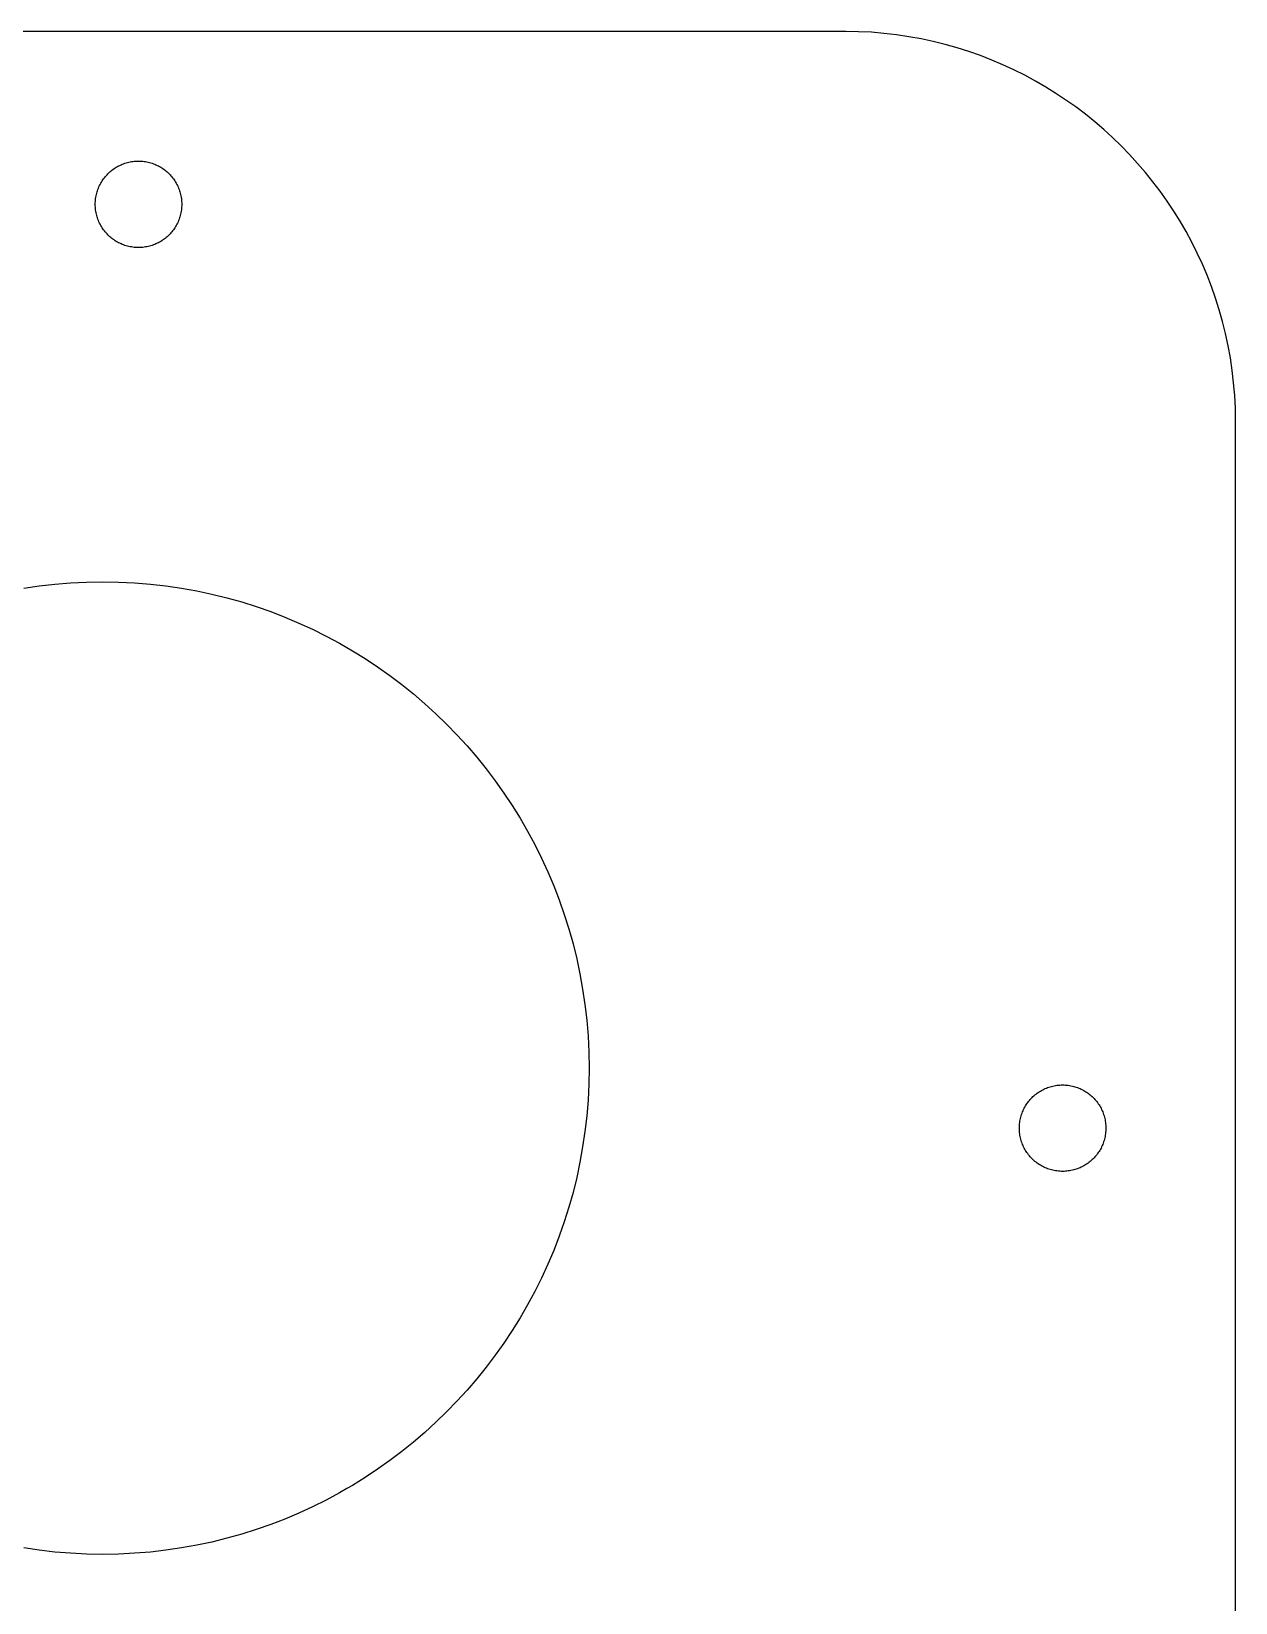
# Model space of a CAD drawing. Extents: x 0 to 212, y 0 to 125.
# Drawn here: x 184.15 to 212, y 88.65 to 125 of the extents above; entities that cross this region are included whole.
import ezdxf

# ---------------------------------------------------------------- set-up
doc = ezdxf.new("R2010")
doc.units = 0

msp = doc.modelspace()

# ---------------------------------------------------------------- linework, layer by layer
at = {"layer": 'Layer 1'}
for p, q in [((202.985, 125), (9.00951, 125)), ((203.282, 124.994), (202.985, 125)), ((202.985, 125), (202.985, 125)), ((203.577, 124.979), (203.282, 124.994)), ((203.282, 124.994), (203.282, 124.994)), ((203.869, 124.955), (203.577, 124.979)), ((203.577, 124.979), (203.577, 124.979)), ((204.159, 124.921), (203.869, 124.955)), ((203.869, 124.955), (203.869, 124.955)), ((204.445, 124.878), (204.159, 124.921)), ((204.159, 124.921), (204.159, 124.921)), ((204.729, 124.826), (204.445, 124.878)), ((204.445, 124.878), (204.445, 124.878)), ((205.01, 124.766), (204.729, 124.826)), ((204.729, 124.826), (204.729, 124.826)), ((205.287, 124.697), (205.01, 124.766)), ((205.01, 124.766), (205.01, 124.766)), ((205.561, 124.62), (205.287, 124.697)), ((205.287, 124.697), (205.287, 124.697)), ((205.831, 124.534), (205.561, 124.62)), ((205.561, 124.62), (205.561, 124.62)), ((206.098, 124.44), (205.831, 124.534)), ((205.831, 124.534), (205.831, 124.534)), ((206.361, 124.338), (206.098, 124.44)), ((206.098, 124.44), (206.098, 124.44)), ((206.619, 124.228), (206.361, 124.338)), ((206.361, 124.338), (206.361, 124.338)), ((206.874, 124.111), (206.619, 124.228)), ((206.619, 124.228), (206.619, 124.228)), ((207.124, 123.986), (206.874, 124.111)), ((206.874, 124.111), (206.874, 124.111)), ((207.37, 123.853), (207.124, 123.986)), ((207.124, 123.986), (207.124, 123.986)), ((207.611, 123.714), (207.37, 123.853)), ((207.37, 123.853), (207.37, 123.853)), ((207.847, 123.567), (207.611, 123.714)), ((207.611, 123.714), (207.611, 123.714)), ((208.078, 123.413), (207.847, 123.567)), ((207.847, 123.567), (207.847, 123.567)), ((208.305, 123.252), (208.078, 123.413)), ((208.078, 123.413), (208.078, 123.413)), ((208.526, 123.085), (208.305, 123.252)), ((208.305, 123.252), (208.305, 123.252)), ((208.742, 122.911), (208.526, 123.085)), ((208.526, 123.085), (208.526, 123.085)), ((208.952, 122.731), (208.742, 122.911)), ((208.742, 122.911), (208.742, 122.911)), ((209.156, 122.544), (208.952, 122.731)), ((208.952, 122.731), (208.952, 122.731)), ((209.355, 122.351), (209.156, 122.544)), ((209.156, 122.544), (209.156, 122.544)), ((209.548, 122.153), (209.355, 122.351)), ((209.355, 122.351), (209.355, 122.351)), ((209.734, 121.948), (209.548, 122.153)), ((209.548, 122.153), (209.548, 122.153)), ((185.966, 121.749), (185.989, 121.769)), ((185.989, 121.769), (186.013, 121.788)), ((185.989, 121.769), (185.989, 121.769)), ((186.013, 121.788), (186.038, 121.807)), ((186.013, 121.788), (186.013, 121.788)), ((186.038, 121.807), (186.063, 121.825)), ((186.038, 121.807), (186.038, 121.807)), ((186.063, 121.825), (186.089, 121.842)), ((186.063, 121.825), (186.063, 121.825)), ((186.089, 121.842), (186.115, 121.858)), ((186.089, 121.842), (186.089, 121.842)), ((186.115, 121.858), (186.142, 121.874)), ((186.115, 121.858), (186.115, 121.858)), ((186.142, 121.874), (186.169, 121.888)), ((186.142, 121.874), (186.142, 121.874)), ((186.169, 121.888), (186.197, 121.902)), ((186.169, 121.888), (186.169, 121.888)), ((186.197, 121.902), (186.225, 121.915)), ((186.197, 121.902), (186.197, 121.902)), ((186.225, 121.915), (186.254, 121.927)), ((186.225, 121.915), (186.225, 121.915)), ((186.254, 121.927), (186.283, 121.939)), ((186.254, 121.927), (186.254, 121.927)), ((186.283, 121.939), (186.312, 121.949)), ((186.283, 121.939), (186.283, 121.939)), ((186.312, 121.949), (186.342, 121.958)), ((186.312, 121.949), (186.312, 121.949)), ((186.342, 121.958), (186.373, 121.967)), ((186.342, 121.958), (186.342, 121.958)), ((186.373, 121.967), (186.403, 121.975)), ((186.373, 121.967), (186.373, 121.967)), ((186.403, 121.975), (186.435, 121.981)), ((186.403, 121.975), (186.403, 121.975)), ((186.435, 121.981), (186.466, 121.987)), ((186.435, 121.981), (186.435, 121.981)), ((186.466, 121.987), (186.498, 121.992)), ((186.466, 121.987), (186.466, 121.987)), ((186.498, 121.992), (186.53, 121.995)), ((186.498, 121.992), (186.498, 121.992)), ((186.53, 121.995), (186.563, 121.998)), ((186.53, 121.995), (186.53, 121.995)), ((186.563, 121.998), (186.595, 121.999)), ((186.563, 121.998), (186.563, 121.998)), ((186.595, 121.999), (186.595, 121.999)), ((186.595, 121.999), (186.661, 121.999)), ((186.661, 121.999), (186.661, 121.999)), ((186.661, 121.999), (186.694, 121.998)), ((186.694, 121.998), (186.694, 121.998)), ((186.694, 121.998), (186.727, 121.995)), ((186.727, 121.995), (186.727, 121.995)), ((186.727, 121.995), (186.759, 121.992)), ((186.759, 121.992), (186.759, 121.992)), ((186.759, 121.992), (186.79, 121.987)), ((186.79, 121.987), (186.79, 121.987)), ((186.79, 121.987), (186.822, 121.981)), ((186.822, 121.981), (186.822, 121.981)), ((186.822, 121.981), (186.853, 121.975)), ((186.853, 121.975), (186.853, 121.975)), ((186.853, 121.975), (186.884, 121.967)), ((186.884, 121.967), (186.884, 121.967)), ((186.884, 121.967), (186.914, 121.958)), ((186.914, 121.958), (186.914, 121.958)), ((186.914, 121.958), (186.944, 121.949)), ((186.944, 121.949), (186.944, 121.949)), ((186.944, 121.949), (186.974, 121.939)), ((186.974, 121.939), (186.974, 121.939)), ((186.974, 121.939), (187.003, 121.927)), ((187.003, 121.927), (187.003, 121.927)), ((187.003, 121.927), (187.032, 121.915)), ((187.032, 121.915), (187.032, 121.915)), ((187.032, 121.915), (187.06, 121.902)), ((187.06, 121.902), (187.06, 121.902)), ((187.06, 121.902), (187.088, 121.888)), ((187.088, 121.888), (187.088, 121.888)), ((187.088, 121.888), (187.115, 121.874)), ((187.115, 121.874), (187.115, 121.874)), ((187.115, 121.874), (187.142, 121.858)), ((187.142, 121.858), (187.142, 121.858)), ((187.142, 121.858), (187.168, 121.842)), ((187.168, 121.842), (187.168, 121.842)), ((187.168, 121.842), (187.194, 121.825)), ((187.194, 121.825), (187.194, 121.825)), ((187.194, 121.825), (187.219, 121.807)), ((187.219, 121.807), (187.219, 121.807)), ((187.219, 121.807), (187.243, 121.788)), ((187.243, 121.788), (187.243, 121.788)), ((187.243, 121.788), (187.267, 121.769)), ((187.267, 121.769), (187.267, 121.769)), ((187.267, 121.769), (187.291, 121.749)), ((209.915, 121.738), (209.734, 121.948)), ((209.734, 121.948), (209.734, 121.948)), ((185.701, 121.375), (185.713, 121.404)), ((185.713, 121.404), (185.726, 121.432)), ((185.713, 121.404), (185.713, 121.404)), ((185.726, 121.432), (185.74, 121.46)), ((185.726, 121.432), (185.726, 121.432)), ((185.74, 121.46), (185.755, 121.487)), ((185.74, 121.46), (185.74, 121.46)), ((185.755, 121.487), (185.77, 121.514)), ((185.755, 121.487), (185.755, 121.487)), ((185.77, 121.514), (185.786, 121.54)), ((185.77, 121.514), (185.77, 121.514)), ((185.786, 121.54), (185.803, 121.565)), ((185.786, 121.54), (185.786, 121.54)), ((185.803, 121.565), (185.821, 121.591)), ((185.803, 121.565), (185.803, 121.565)), ((185.821, 121.591), (185.84, 121.615)), ((185.821, 121.591), (185.821, 121.591)), ((185.84, 121.615), (185.859, 121.639)), ((185.84, 121.615), (185.84, 121.615)), ((185.859, 121.639), (185.879, 121.662)), ((185.859, 121.639), (185.859, 121.639)), ((185.879, 121.662), (185.9, 121.685)), ((185.879, 121.662), (185.879, 121.662)), ((185.9, 121.685), (185.921, 121.707)), ((185.9, 121.685), (185.9, 121.685)), ((185.921, 121.707), (185.943, 121.728)), ((185.921, 121.707), (185.921, 121.707)), ((185.943, 121.728), (185.966, 121.749)), ((185.943, 121.728), (185.943, 121.728)), ((185.966, 121.749), (185.966, 121.749)), ((187.291, 121.749), (187.291, 121.749)), ((187.291, 121.749), (187.313, 121.728)), ((187.313, 121.728), (187.313, 121.728)), ((187.313, 121.728), (187.335, 121.707)), ((187.335, 121.707), (187.335, 121.707)), ((187.335, 121.707), (187.357, 121.685)), ((187.357, 121.685), (187.357, 121.685)), ((187.357, 121.685), (187.378, 121.662)), ((187.378, 121.662), (187.378, 121.662)), ((187.378, 121.662), (187.398, 121.639)), ((187.398, 121.639), (187.398, 121.639)), ((187.398, 121.639), (187.417, 121.615)), ((187.417, 121.615), (187.417, 121.615)), ((187.417, 121.615), (187.435, 121.591)), ((187.435, 121.591), (187.435, 121.591)), ((187.435, 121.591), (187.453, 121.565)), ((187.453, 121.565), (187.453, 121.565)), ((187.453, 121.565), (187.47, 121.54)), ((187.47, 121.54), (187.47, 121.54)), ((187.47, 121.54), (187.487, 121.514)), ((187.487, 121.514), (187.487, 121.514)), ((187.487, 121.514), (187.502, 121.487)), ((187.502, 121.487), (187.502, 121.487)), ((187.502, 121.487), (187.517, 121.46)), ((187.517, 121.46), (187.517, 121.46)), ((187.517, 121.46), (187.531, 121.432)), ((187.531, 121.432), (187.531, 121.432)), ((187.531, 121.432), (187.544, 121.404)), ((187.544, 121.404), (187.544, 121.404)), ((187.544, 121.404), (187.556, 121.375)), ((210.089, 121.523), (209.915, 121.738)), ((209.915, 121.738), (209.915, 121.738)), ((210.256, 121.302), (210.089, 121.523)), ((210.089, 121.523), (210.089, 121.523)), ((185.629, 121.033), (185.63, 121.066)), ((185.63, 121.066), (185.633, 121.098)), ((185.63, 121.066), (185.63, 121.066)), ((185.633, 121.098), (185.637, 121.13)), ((185.633, 121.098), (185.633, 121.098)), ((185.637, 121.13), (185.641, 121.162)), ((185.637, 121.13), (185.637, 121.13)), ((185.641, 121.162), (185.647, 121.194)), ((185.641, 121.162), (185.641, 121.162)), ((185.647, 121.194), (185.654, 121.225)), ((185.647, 121.194), (185.647, 121.194)), ((185.654, 121.225), (185.661, 121.256)), ((185.654, 121.225), (185.654, 121.225)), ((185.661, 121.256), (185.67, 121.286)), ((185.661, 121.256), (185.661, 121.256)), ((185.67, 121.286), (185.679, 121.316)), ((185.67, 121.286), (185.67, 121.286)), ((185.679, 121.316), (185.69, 121.346)), ((185.679, 121.316), (185.679, 121.316)), ((185.69, 121.346), (185.701, 121.375)), ((185.69, 121.346), (185.69, 121.346)), ((185.701, 121.375), (185.701, 121.375)), ((187.556, 121.375), (187.556, 121.375)), ((187.556, 121.375), (187.567, 121.346)), ((187.567, 121.346), (187.567, 121.346)), ((187.567, 121.346), (187.577, 121.316)), ((187.577, 121.316), (187.577, 121.316)), ((187.577, 121.316), (187.587, 121.286)), ((187.587, 121.286), (187.587, 121.286)), ((187.587, 121.286), (187.595, 121.256)), ((187.595, 121.256), (187.595, 121.256)), ((187.595, 121.256), (187.603, 121.225)), ((187.603, 121.225), (187.603, 121.225)), ((187.603, 121.225), (187.61, 121.194)), ((187.61, 121.194), (187.61, 121.194)), ((187.61, 121.194), (187.615, 121.162)), ((187.615, 121.162), (187.615, 121.162)), ((187.615, 121.162), (187.62, 121.13)), ((187.62, 121.13), (187.62, 121.13)), ((187.62, 121.13), (187.624, 121.098)), ((187.624, 121.098), (187.624, 121.098)), ((187.624, 121.098), (187.626, 121.066)), ((187.626, 121.066), (187.626, 121.066)), ((187.626, 121.066), (187.628, 121.033)), ((210.417, 121.076), (210.256, 121.302)), ((210.256, 121.302), (210.256, 121.302)), ((210.571, 120.845), (210.417, 121.076)), ((210.417, 121.076), (210.417, 121.076)), ((185.628, 121), (185.629, 121.033)), ((185.629, 120.967), (185.628, 121)), ((185.628, 121), (185.628, 121)), ((185.629, 121.033), (185.629, 121.033)), ((185.63, 120.934), (185.629, 120.967)), ((185.629, 120.967), (185.629, 120.967)), ((185.633, 120.902), (185.63, 120.934)), ((185.63, 120.934), (185.63, 120.934)), ((185.637, 120.87), (185.633, 120.902)), ((185.633, 120.902), (185.633, 120.902)), ((185.641, 120.838), (185.637, 120.87)), ((185.637, 120.87), (185.637, 120.87)), ((185.647, 120.806), (185.641, 120.838)), ((185.641, 120.838), (185.641, 120.838)), ((185.654, 120.775), (185.647, 120.806)), ((185.647, 120.806), (185.647, 120.806)), ((185.661, 120.744), (185.654, 120.775)), ((185.654, 120.775), (185.654, 120.775)), ((185.67, 120.714), (185.661, 120.744)), ((185.661, 120.744), (185.661, 120.744)), ((185.679, 120.684), (185.67, 120.714)), ((185.67, 120.714), (185.67, 120.714)), ((185.69, 120.654), (185.679, 120.684)), ((185.679, 120.684), (185.679, 120.684)), ((187.577, 120.684), (187.567, 120.654)), ((187.587, 120.714), (187.577, 120.684)), ((187.577, 120.684), (187.577, 120.684)), ((187.595, 120.744), (187.587, 120.714)), ((187.587, 120.714), (187.587, 120.714)), ((187.603, 120.775), (187.595, 120.744)), ((187.595, 120.744), (187.595, 120.744)), ((187.61, 120.806), (187.603, 120.775)), ((187.603, 120.775), (187.603, 120.775)), ((187.615, 120.838), (187.61, 120.806)), ((187.61, 120.806), (187.61, 120.806)), ((187.62, 120.87), (187.615, 120.838)), ((187.615, 120.838), (187.615, 120.838)), ((187.615, 120.838), (187.615, 120.838)), ((187.624, 120.902), (187.62, 120.87)), ((187.62, 120.87), (187.62, 120.87)), ((187.626, 120.934), (187.624, 120.902)), ((187.624, 120.902), (187.624, 120.902)), ((187.628, 120.967), (187.626, 120.934)), ((187.626, 120.934), (187.626, 120.934)), ((187.628, 121.033), (187.628, 121.033)), ((187.628, 121.033), (187.628, 121)), ((187.628, 121), (187.628, 121)), ((187.628, 121), (187.628, 120.967)), ((187.628, 120.967), (187.628, 120.967)), ((210.718, 120.609), (210.571, 120.845)), ((210.571, 120.845), (210.571, 120.845)), ((185.701, 120.625), (185.69, 120.654)), ((185.69, 120.654), (185.69, 120.654)), ((185.713, 120.596), (185.701, 120.625)), ((185.701, 120.625), (185.701, 120.625)), ((185.726, 120.568), (185.713, 120.596)), ((185.713, 120.596), (185.713, 120.596)), ((185.74, 120.54), (185.726, 120.568)), ((185.726, 120.568), (185.726, 120.568)), ((185.755, 120.513), (185.74, 120.54)), ((185.74, 120.54), (185.74, 120.54)), ((185.77, 120.486), (185.755, 120.513)), ((185.755, 120.513), (185.755, 120.513)), ((185.786, 120.46), (185.77, 120.486)), ((185.77, 120.486), (185.77, 120.486)), ((185.803, 120.435), (185.786, 120.46)), ((185.786, 120.46), (185.786, 120.46)), ((185.821, 120.409), (185.803, 120.435)), ((185.803, 120.435), (185.803, 120.435)), ((185.84, 120.385), (185.821, 120.409)), ((185.821, 120.409), (185.821, 120.409)), ((185.859, 120.361), (185.84, 120.385)), ((185.84, 120.385), (185.84, 120.385)), ((185.879, 120.338), (185.859, 120.361)), ((185.859, 120.361), (185.859, 120.361)), ((185.9, 120.315), (185.879, 120.338)), ((185.879, 120.338), (185.879, 120.338)), ((185.921, 120.293), (185.9, 120.315)), ((185.9, 120.315), (185.9, 120.315)), ((187.357, 120.315), (187.335, 120.293)), ((187.378, 120.338), (187.357, 120.315)), ((187.357, 120.315), (187.357, 120.315)), ((187.398, 120.361), (187.378, 120.338)), ((187.378, 120.338), (187.378, 120.338)), ((187.417, 120.385), (187.398, 120.361)), ((187.398, 120.361), (187.398, 120.361)), ((187.435, 120.409), (187.417, 120.385)), ((187.417, 120.385), (187.417, 120.385)), ((187.453, 120.435), (187.435, 120.409)), ((187.435, 120.409), (187.435, 120.409)), ((187.47, 120.46), (187.453, 120.435)), ((187.453, 120.435), (187.453, 120.435)), ((187.487, 120.486), (187.47, 120.46)), ((187.47, 120.46), (187.47, 120.46)), ((187.502, 120.513), (187.487, 120.486)), ((187.487, 120.486), (187.487, 120.486)), ((187.517, 120.54), (187.502, 120.513)), ((187.502, 120.513), (187.502, 120.513)), ((187.531, 120.568), (187.517, 120.54)), ((187.517, 120.54), (187.517, 120.54)), ((187.544, 120.596), (187.531, 120.568)), ((187.531, 120.568), (187.531, 120.568)), ((187.556, 120.625), (187.544, 120.596)), ((187.544, 120.596), (187.544, 120.596)), ((187.567, 120.654), (187.556, 120.625)), ((187.556, 120.625), (187.556, 120.625)), ((187.567, 120.654), (187.567, 120.654)), ((210.858, 120.368), (210.718, 120.609)), ((210.718, 120.609), (210.718, 120.609)), ((210.99, 120.122), (210.858, 120.368)), ((210.858, 120.368), (210.858, 120.368)), ((185.943, 120.272), (185.921, 120.293)), ((185.921, 120.293), (185.921, 120.293)), ((185.966, 120.251), (185.943, 120.272)), ((185.943, 120.272), (185.943, 120.272)), ((185.989, 120.231), (185.966, 120.251)), ((185.966, 120.251), (185.966, 120.251)), ((186.013, 120.212), (185.989, 120.231)), ((185.989, 120.231), (185.989, 120.231)), ((186.038, 120.193), (186.013, 120.212)), ((186.013, 120.212), (186.013, 120.212)), ((186.063, 120.175), (186.038, 120.193)), ((186.038, 120.193), (186.038, 120.193)), ((186.089, 120.158), (186.063, 120.175)), ((186.063, 120.175), (186.063, 120.175)), ((186.115, 120.142), (186.089, 120.158)), ((186.089, 120.158), (186.089, 120.158)), ((186.142, 120.126), (186.115, 120.142)), ((186.115, 120.142), (186.115, 120.142)), ((186.169, 120.112), (186.142, 120.126)), ((186.142, 120.126), (186.142, 120.126)), ((186.197, 120.098), (186.169, 120.112)), ((186.169, 120.112), (186.169, 120.112)), ((186.225, 120.085), (186.197, 120.098)), ((186.197, 120.098), (186.197, 120.098)), ((186.254, 120.073), (186.225, 120.085)), ((186.225, 120.085), (186.225, 120.085)), ((186.283, 120.061), (186.254, 120.073)), ((186.254, 120.073), (186.254, 120.073)), ((186.312, 120.051), (186.283, 120.061)), ((186.283, 120.061), (186.283, 120.061)), ((186.342, 120.042), (186.312, 120.051)), ((186.312, 120.051), (186.312, 120.051)), ((186.373, 120.033), (186.342, 120.042)), ((186.342, 120.042), (186.342, 120.042)), ((186.404, 120.025), (186.373, 120.033)), ((186.373, 120.033), (186.373, 120.033)), ((186.435, 120.019), (186.404, 120.025)), ((186.404, 120.025), (186.404, 120.025)), ((186.466, 120.013), (186.435, 120.019)), ((186.435, 120.019), (186.435, 120.019)), ((186.498, 120.008), (186.466, 120.013)), ((186.466, 120.013), (186.466, 120.013)), ((186.53, 120.005), (186.498, 120.008)), ((186.498, 120.008), (186.498, 120.008)), ((186.563, 120.002), (186.53, 120.005)), ((186.53, 120.005), (186.53, 120.005)), ((186.595, 120.001), (186.563, 120.002)), ((186.563, 120.002), (186.563, 120.002)), ((186.628, 120), (186.595, 120.001)), ((186.595, 120.001), (186.595, 120.001)), ((186.661, 120.001), (186.628, 120)), ((186.628, 120), (186.628, 120)), ((186.694, 120.002), (186.661, 120.001)), ((186.661, 120.001), (186.661, 120.001)), ((186.727, 120.005), (186.694, 120.002)), ((186.694, 120.002), (186.694, 120.002)), ((186.759, 120.008), (186.727, 120.005)), ((186.727, 120.005), (186.727, 120.005)), ((186.791, 120.013), (186.759, 120.008)), ((186.759, 120.008), (186.759, 120.008)), ((186.822, 120.019), (186.791, 120.013)), ((186.791, 120.013), (186.791, 120.013)), ((186.853, 120.025), (186.822, 120.019)), ((186.822, 120.019), (186.822, 120.019)), ((186.884, 120.033), (186.853, 120.025)), ((186.853, 120.025), (186.853, 120.025)), ((186.914, 120.042), (186.884, 120.033)), ((186.884, 120.033), (186.884, 120.033)), ((186.944, 120.051), (186.914, 120.042)), ((186.914, 120.042), (186.914, 120.042)), ((186.974, 120.061), (186.944, 120.051)), ((186.944, 120.051), (186.944, 120.051)), ((187.003, 120.073), (186.974, 120.061)), ((186.974, 120.061), (186.974, 120.061)), ((187.032, 120.085), (187.003, 120.073)), ((187.003, 120.073), (187.003, 120.073)), ((187.06, 120.098), (187.032, 120.085)), ((187.032, 120.085), (187.032, 120.085)), ((187.088, 120.112), (187.06, 120.098)), ((187.06, 120.098), (187.06, 120.098)), ((187.115, 120.126), (187.088, 120.112)), ((187.088, 120.112), (187.088, 120.112)), ((187.142, 120.142), (187.115, 120.126)), ((187.115, 120.126), (187.115, 120.126)), ((187.168, 120.158), (187.142, 120.142)), ((187.142, 120.142), (187.142, 120.142)), ((187.194, 120.175), (187.168, 120.158)), ((187.168, 120.158), (187.168, 120.158)), ((187.219, 120.193), (187.194, 120.175)), ((187.194, 120.175), (187.194, 120.175)), ((187.243, 120.212), (187.219, 120.193)), ((187.219, 120.193), (187.219, 120.193)), ((187.267, 120.231), (187.243, 120.212)), ((187.243, 120.212), (187.243, 120.212)), ((187.291, 120.251), (187.267, 120.231)), ((187.267, 120.231), (187.267, 120.231)), ((187.313, 120.272), (187.291, 120.251)), ((187.291, 120.251), (187.291, 120.251)), ((187.335, 120.293), (187.313, 120.272)), ((187.313, 120.272), (187.313, 120.272)), ((187.335, 120.293), (187.335, 120.293)), ((211.115, 119.872), (210.99, 120.122)), ((210.99, 120.122), (210.99, 120.122)), ((211.232, 119.618), (211.115, 119.872)), ((211.115, 119.872), (211.115, 119.872)), ((211.342, 119.359), (211.232, 119.618)), ((211.232, 119.618), (211.232, 119.618)), ((211.444, 119.097), (211.342, 119.359)), ((211.342, 119.359), (211.342, 119.359)), ((211.538, 118.83), (211.444, 119.097)), ((211.444, 119.097), (211.444, 119.097)), ((211.623, 118.56), (211.538, 118.83)), ((211.538, 118.83), (211.538, 118.83)), ((211.7, 118.286), (211.623, 118.56)), ((211.623, 118.56), (211.623, 118.56)), ((211.769, 118.009), (211.7, 118.286)), ((211.7, 118.286), (211.7, 118.286)), ((211.829, 117.729), (211.769, 118.009)), ((211.769, 118.009), (211.769, 118.009)), ((211.88, 117.445), (211.829, 117.729)), ((211.829, 117.729), (211.829, 117.729)), ((211.923, 117.158), (211.88, 117.445)), ((211.88, 117.445), (211.88, 117.445)), ((211.956, 116.869), (211.923, 117.158)), ((211.923, 117.158), (211.923, 117.158)), ((211.98, 116.577), (211.956, 116.869)), ((211.956, 116.869), (211.956, 116.869)), ((211.995, 116.282), (211.98, 116.577)), ((211.98, 116.577), (211.98, 116.577)), ((212, 115.985), (211.995, 116.282)), ((211.995, 116.282), (211.995, 116.282)), ((212, 6.632), (212, 115.985)), ((212, 115.985), (212, 115.985)), ((183.973, 112.121), (184.331, 112.173)), ((184.331, 112.173), (184.693, 112.214)), ((184.331, 112.173), (184.331, 112.173)), ((184.693, 112.214), (185.058, 112.244)), ((184.693, 112.214), (184.693, 112.214)), ((185.058, 112.244), (185.426, 112.262)), ((185.058, 112.244), (185.058, 112.244)), ((185.426, 112.262), (185.798, 112.268)), ((185.426, 112.262), (185.426, 112.262)), ((185.798, 112.268), (185.798, 112.268)), ((185.798, 112.268), (186.169, 112.262)), ((186.169, 112.262), (186.169, 112.262)), ((186.169, 112.262), (186.537, 112.244)), ((186.537, 112.244), (186.537, 112.244)), ((186.537, 112.244), (186.902, 112.214)), ((186.902, 112.214), (186.902, 112.214)), ((186.902, 112.214), (187.264, 112.173)), ((187.264, 112.173), (187.264, 112.173)), ((187.264, 112.173), (187.622, 112.121)), ((187.622, 112.121), (187.622, 112.121)), ((187.622, 112.121), (187.977, 112.057)), ((187.977, 112.057), (187.977, 112.057)), ((187.977, 112.057), (188.327, 111.982)), ((188.327, 111.982), (188.327, 111.982)), ((188.327, 111.982), (188.674, 111.897)), ((188.674, 111.897), (188.674, 111.897)), ((188.674, 111.897), (189.016, 111.801)), ((189.016, 111.801), (189.016, 111.801)), ((189.016, 111.801), (189.353, 111.695)), ((189.353, 111.695), (189.353, 111.695)), ((189.353, 111.695), (189.686, 111.578)), ((189.686, 111.578), (189.686, 111.578)), ((189.686, 111.578), (190.014, 111.451)), ((190.014, 111.451), (190.014, 111.451)), ((190.014, 111.451), (190.337, 111.314)), ((190.337, 111.314), (190.337, 111.314)), ((190.337, 111.314), (190.655, 111.168)), ((190.655, 111.168), (190.655, 111.168)), ((190.655, 111.168), (190.968, 111.012)), ((190.968, 111.012), (190.968, 111.012)), ((190.968, 111.012), (191.274, 110.847)), ((191.274, 110.847), (191.274, 110.847)), ((191.274, 110.847), (191.575, 110.673)), ((191.575, 110.673), (191.575, 110.673)), ((191.575, 110.673), (191.87, 110.49)), ((191.87, 110.49), (191.87, 110.49)), ((191.87, 110.49), (192.159, 110.298)), ((192.159, 110.298), (192.159, 110.298)), ((192.159, 110.298), (192.442, 110.097)), ((192.442, 110.097), (192.442, 110.097)), ((192.442, 110.097), (192.718, 109.889)), ((192.718, 109.889), (192.718, 109.889)), ((192.718, 109.889), (192.987, 109.672)), ((192.987, 109.672), (192.987, 109.672)), ((192.987, 109.672), (193.249, 109.446)), ((193.249, 109.446), (193.249, 109.446)), ((193.249, 109.446), (193.505, 109.214)), ((193.505, 109.214), (193.505, 109.214)), ((193.505, 109.214), (193.753, 108.973)), ((193.753, 108.973), (193.753, 108.973)), ((193.753, 108.973), (193.993, 108.725)), ((193.993, 108.725), (193.993, 108.725)), ((193.993, 108.725), (194.226, 108.47)), ((194.226, 108.47), (194.226, 108.47)), ((194.226, 108.47), (194.451, 108.207)), ((194.451, 108.207), (194.451, 108.207)), ((194.451, 108.207), (194.668, 107.938)), ((194.668, 107.938), (194.668, 107.938)), ((194.668, 107.938), (194.877, 107.662)), ((194.877, 107.662), (194.877, 107.662)), ((194.877, 107.662), (195.077, 107.38)), ((195.077, 107.38), (195.077, 107.38)), ((195.077, 107.38), (195.269, 107.091)), ((195.269, 107.091), (195.269, 107.091)), ((195.269, 107.091), (195.453, 106.796)), ((195.453, 106.796), (195.453, 106.796)), ((195.453, 106.796), (195.627, 106.495)), ((195.627, 106.495), (195.627, 106.495)), ((195.627, 106.495), (195.792, 106.188)), ((195.792, 106.188), (195.792, 106.188)), ((195.792, 106.188), (195.948, 105.876)), ((195.948, 105.876), (195.948, 105.876)), ((195.948, 105.876), (196.094, 105.558)), ((196.094, 105.558), (196.094, 105.558)), ((196.094, 105.558), (196.231, 105.235)), ((196.231, 105.235), (196.231, 105.235)), ((196.231, 105.235), (196.357, 104.907)), ((196.357, 104.907), (196.357, 104.907)), ((196.357, 104.907), (196.474, 104.574)), ((196.474, 104.574), (196.474, 104.574)), ((196.474, 104.574), (196.58, 104.236)), ((196.58, 104.236), (196.58, 104.236)), ((196.58, 104.236), (196.677, 103.894)), ((196.677, 103.894), (196.677, 103.894)), ((196.677, 103.894), (196.762, 103.548)), ((196.762, 103.548), (196.762, 103.548)), ((196.762, 103.548), (196.837, 103.197)), ((196.837, 103.197), (196.837, 103.197)), ((196.837, 103.197), (196.9, 102.843)), ((196.9, 102.843), (196.9, 102.843)), ((196.9, 102.843), (196.953, 102.485)), ((196.953, 102.485), (196.953, 102.485)), ((196.953, 102.485), (196.994, 102.123)), ((196.994, 102.123), (196.994, 102.123)), ((196.994, 102.123), (197.024, 101.758)), ((197.024, 101.758), (197.024, 101.758)), ((197.024, 101.758), (197.042, 101.389)), ((197.042, 101.389), (197.042, 101.389)), ((197.042, 101.389), (197.048, 101.018)), ((197.048, 101.018), (197.042, 100.647)), ((197.048, 101.018), (197.048, 101.018)), ((197.042, 100.647), (197.024, 100.278)), ((197.042, 100.647), (197.042, 100.647)), ((207.271, 100.313), (207.293, 100.335)), ((207.293, 100.335), (207.315, 100.357)), ((207.293, 100.335), (207.293, 100.335)), ((207.315, 100.357), (207.338, 100.378)), ((207.315, 100.357), (207.315, 100.357)), ((207.338, 100.378), (207.361, 100.398)), ((207.338, 100.378), (207.338, 100.378)), ((207.361, 100.398), (207.385, 100.417)), ((207.361, 100.398), (207.361, 100.398)), ((207.385, 100.417), (207.409, 100.435)), ((207.385, 100.417), (207.385, 100.417)), ((207.409, 100.435), (207.435, 100.453)), ((207.409, 100.435), (207.409, 100.435)), ((207.435, 100.453), (207.46, 100.47)), ((207.435, 100.453), (207.435, 100.453)), ((207.46, 100.47), (207.486, 100.487)), ((207.46, 100.47), (207.46, 100.47)), ((207.486, 100.487), (207.513, 100.502)), ((207.486, 100.487), (207.486, 100.487)), ((207.513, 100.502), (207.54, 100.517)), ((207.513, 100.502), (207.513, 100.502)), ((207.54, 100.517), (207.568, 100.531)), ((207.54, 100.517), (207.54, 100.517)), ((207.568, 100.531), (207.596, 100.544)), ((207.568, 100.531), (207.568, 100.531)), ((207.596, 100.544), (207.625, 100.556)), ((207.596, 100.544), (207.596, 100.544)), ((207.625, 100.556), (207.654, 100.567)), ((207.625, 100.556), (207.625, 100.556)), ((207.654, 100.567), (207.684, 100.577)), ((207.654, 100.567), (207.654, 100.567)), ((207.684, 100.577), (207.714, 100.587)), ((207.684, 100.577), (207.684, 100.577)), ((207.714, 100.587), (207.744, 100.595)), ((207.714, 100.587), (207.714, 100.587)), ((207.744, 100.595), (207.775, 100.603)), ((207.744, 100.595), (207.744, 100.595)), ((207.775, 100.603), (207.806, 100.61)), ((207.775, 100.603), (207.775, 100.603)), ((207.806, 100.61), (207.838, 100.615)), ((207.806, 100.61), (207.806, 100.61)), ((207.838, 100.615), (207.87, 100.62)), ((207.838, 100.615), (207.838, 100.615)), ((207.87, 100.62), (207.902, 100.624)), ((207.87, 100.62), (207.87, 100.62)), ((207.902, 100.624), (207.934, 100.626)), ((207.902, 100.624), (207.902, 100.624)), ((207.934, 100.626), (207.967, 100.628)), ((207.934, 100.626), (207.934, 100.626)), ((207.967, 100.628), (207.967, 100.628)), ((207.967, 100.628), (208, 100.628)), ((208, 100.628), (208, 100.628)), ((208, 100.628), (208.033, 100.628)), ((208.033, 100.628), (208.033, 100.628)), ((208.033, 100.628), (208.066, 100.626)), ((208.066, 100.626), (208.066, 100.626)), ((208.066, 100.626), (208.098, 100.624)), ((208.098, 100.624), (208.098, 100.624)), ((208.098, 100.624), (208.13, 100.62)), ((208.13, 100.62), (208.13, 100.62)), ((208.13, 100.62), (208.162, 100.615)), ((208.162, 100.615), (208.162, 100.615)), ((208.162, 100.615), (208.194, 100.61)), ((208.194, 100.61), (208.194, 100.61)), ((208.194, 100.61), (208.225, 100.603)), ((208.225, 100.603), (208.225, 100.603)), ((208.225, 100.603), (208.256, 100.595)), ((208.256, 100.595), (208.256, 100.595)), ((208.256, 100.595), (208.286, 100.587)), ((208.286, 100.587), (208.286, 100.587)), ((208.286, 100.587), (208.316, 100.577)), ((208.316, 100.577), (208.316, 100.577)), ((208.316, 100.577), (208.346, 100.567)), ((208.346, 100.567), (208.346, 100.567)), ((208.346, 100.567), (208.375, 100.556)), ((208.375, 100.556), (208.375, 100.556)), ((208.375, 100.556), (208.404, 100.544)), ((208.404, 100.544), (208.404, 100.544)), ((208.404, 100.544), (208.432, 100.531)), ((208.432, 100.531), (208.432, 100.531)), ((208.432, 100.531), (208.46, 100.517)), ((208.46, 100.517), (208.46, 100.517)), ((208.46, 100.517), (208.487, 100.502)), ((208.487, 100.502), (208.487, 100.502)), ((208.487, 100.502), (208.514, 100.487)), ((208.514, 100.487), (208.514, 100.487)), ((208.514, 100.487), (208.54, 100.47)), ((208.54, 100.47), (208.54, 100.47)), ((208.54, 100.47), (208.565, 100.453)), ((208.565, 100.453), (208.565, 100.453)), ((208.565, 100.453), (208.591, 100.435)), ((208.591, 100.435), (208.591, 100.435)), ((208.591, 100.435), (208.615, 100.417)), ((208.615, 100.417), (208.615, 100.417)), ((208.615, 100.417), (208.639, 100.398)), ((208.639, 100.398), (208.639, 100.398)), ((208.639, 100.398), (208.662, 100.378)), ((208.662, 100.378), (208.662, 100.378)), ((208.662, 100.378), (208.685, 100.357)), ((208.685, 100.357), (208.685, 100.357)), ((208.685, 100.357), (208.707, 100.335)), ((208.707, 100.335), (208.707, 100.335)), ((208.707, 100.335), (208.728, 100.313)), ((197.024, 100.278), (196.994, 99.9132)), ((197.024, 100.278), (197.024, 100.278)), ((207.051, 99.9444), (207.061, 99.974)), ((207.061, 99.974), (207.073, 100.003)), ((207.061, 99.974), (207.061, 99.974)), ((207.073, 100.003), (207.085, 100.032)), ((207.073, 100.003), (207.073, 100.003)), ((207.085, 100.032), (207.098, 100.06)), ((207.085, 100.032), (207.085, 100.032)), ((207.098, 100.06), (207.112, 100.088)), ((207.098, 100.06), (207.098, 100.06)), ((207.112, 100.088), (207.126, 100.115)), ((207.112, 100.088), (207.112, 100.088)), ((207.126, 100.115), (207.142, 100.142)), ((207.126, 100.115), (207.126, 100.115)), ((207.142, 100.142), (207.158, 100.168)), ((207.142, 100.142), (207.142, 100.142)), ((207.158, 100.168), (207.175, 100.194)), ((207.158, 100.168), (207.158, 100.168)), ((207.175, 100.194), (207.193, 100.219)), ((207.175, 100.194), (207.175, 100.194)), ((207.193, 100.219), (207.211, 100.243)), ((207.193, 100.219), (207.193, 100.219)), ((207.211, 100.243), (207.231, 100.267)), ((207.211, 100.243), (207.211, 100.243)), ((207.231, 100.267), (207.251, 100.291)), ((207.231, 100.267), (207.231, 100.267)), ((207.251, 100.291), (207.271, 100.313)), ((207.251, 100.291), (207.251, 100.291)), ((207.271, 100.313), (207.271, 100.313)), ((208.728, 100.313), (208.728, 100.313)), ((208.728, 100.313), (208.749, 100.291)), ((208.749, 100.291), (208.749, 100.291)), ((208.749, 100.291), (208.769, 100.267)), ((208.769, 100.267), (208.769, 100.267)), ((208.769, 100.267), (208.788, 100.243)), ((208.788, 100.243), (208.788, 100.243)), ((208.788, 100.243), (208.807, 100.219)), ((208.807, 100.219), (208.807, 100.219)), ((208.807, 100.219), (208.825, 100.194)), ((208.825, 100.194), (208.825, 100.194)), ((208.825, 100.194), (208.842, 100.168)), ((208.842, 100.168), (208.842, 100.168)), ((208.842, 100.168), (208.858, 100.142)), ((208.858, 100.142), (208.858, 100.142)), ((208.858, 100.142), (208.874, 100.115)), ((208.874, 100.115), (208.874, 100.115)), ((208.874, 100.115), (208.888, 100.088)), ((208.888, 100.088), (208.888, 100.088)), ((208.888, 100.088), (208.902, 100.06)), ((208.902, 100.06), (208.902, 100.06)), ((208.902, 100.06), (208.915, 100.032)), ((208.915, 100.032), (208.915, 100.032)), ((208.915, 100.032), (208.927, 100.003)), ((208.927, 100.003), (208.927, 100.003)), ((208.927, 100.003), (208.939, 99.974)), ((208.939, 99.974), (208.939, 99.974)), ((208.939, 99.974), (208.949, 99.9444)), ((196.994, 99.9132), (196.953, 99.5514)), ((196.994, 99.9132), (196.994, 99.9132)), ((207, 99.6614), (207.002, 99.6941)), ((207, 99.6283), (207, 99.6614)), ((207, 99.6614), (207, 99.6614)), ((207.001, 99.5953), (207, 99.6283)), ((207, 99.6283), (207, 99.6283)), ((207.002, 99.5626), (207.001, 99.5953)), ((207.001, 99.5953), (207.001, 99.5953)), ((207.002, 99.6941), (207.005, 99.7266)), ((207.002, 99.6941), (207.002, 99.6941)), ((207.005, 99.7266), (207.008, 99.7587)), ((207.005, 99.7266), (207.005, 99.7266)), ((207.008, 99.7587), (207.013, 99.7906)), ((207.008, 99.7587), (207.008, 99.7587)), ((207.013, 99.7906), (207.019, 99.8221)), ((207.013, 99.7906), (207.013, 99.7906)), ((207.019, 99.8221), (207.025, 99.8532)), ((207.019, 99.8221), (207.019, 99.8221)), ((207.025, 99.8532), (207.033, 99.884)), ((207.025, 99.8532), (207.025, 99.8532)), ((207.033, 99.884), (207.041, 99.9144)), ((207.033, 99.884), (207.033, 99.884)), ((207.041, 99.9144), (207.051, 99.9444)), ((207.041, 99.9144), (207.041, 99.9144)), ((207.051, 99.9444), (207.051, 99.9444)), ((207.051, 99.9444), (207.051, 99.9444)), ((208.949, 99.9444), (208.949, 99.9444)), ((208.949, 99.9444), (208.958, 99.9144)), ((208.958, 99.9144), (208.958, 99.9144)), ((208.958, 99.9144), (208.967, 99.884)), ((208.967, 99.884), (208.967, 99.884)), ((208.967, 99.884), (208.975, 99.8532)), ((208.975, 99.8532), (208.975, 99.8532)), ((208.975, 99.8532), (208.981, 99.8221)), ((208.981, 99.8221), (208.981, 99.8221)), ((208.981, 99.8221), (208.987, 99.7906)), ((208.987, 99.7906), (208.987, 99.7906)), ((208.987, 99.7906), (208.992, 99.7587)), ((208.992, 99.7587), (208.992, 99.7587)), ((208.992, 99.7587), (208.995, 99.7266)), ((208.995, 99.7266), (208.995, 99.7266)), ((208.995, 99.7266), (208.998, 99.6941)), ((208.998, 99.6941), (208.998, 99.6941)), ((208.998, 99.6941), (208.999, 99.6614)), ((209, 99.5953), (208.998, 99.5626)), ((208.999, 99.6614), (208.999, 99.6614)), ((208.999, 99.6614), (209, 99.6283)), ((209, 99.6283), (209, 99.6283)), ((209, 99.6283), (209, 99.5953)), ((209, 99.5953), (209, 99.5953)), ((196.953, 99.5514), (196.9, 99.1932)), ((196.953, 99.5514), (196.953, 99.5514)), ((207.005, 99.5301), (207.002, 99.5626)), ((207.002, 99.5626), (207.002, 99.5626)), ((207.008, 99.498), (207.005, 99.5301)), ((207.005, 99.5301), (207.005, 99.5301)), ((207.013, 99.4661), (207.008, 99.498)), ((207.008, 99.498), (207.008, 99.498)), ((207.019, 99.4346), (207.013, 99.4661)), ((207.013, 99.4661), (207.013, 99.4661)), ((207.025, 99.4035), (207.019, 99.4346)), ((207.019, 99.4346), (207.019, 99.4346)), ((207.033, 99.3727), (207.025, 99.4035)), ((207.025, 99.4035), (207.025, 99.4035)), ((207.042, 99.3423), (207.033, 99.3727)), ((207.033, 99.3727), (207.033, 99.3727)), ((207.051, 99.3123), (207.042, 99.3423)), ((207.042, 99.3423), (207.042, 99.3423)), ((207.061, 99.2827), (207.051, 99.3123)), ((207.051, 99.3123), (207.051, 99.3123)), ((207.073, 99.2535), (207.061, 99.2827)), ((207.061, 99.2827), (207.061, 99.2827)), ((207.085, 99.2248), (207.073, 99.2535)), ((207.073, 99.2535), (207.073, 99.2535)), ((208.927, 99.2535), (208.915, 99.2248)), ((208.939, 99.2827), (208.927, 99.2535)), ((208.927, 99.2535), (208.927, 99.2535)), ((208.949, 99.3123), (208.939, 99.2827)), ((208.939, 99.2827), (208.939, 99.2827)), ((208.959, 99.3423), (208.949, 99.3123)), ((208.949, 99.3123), (208.949, 99.3123)), ((208.967, 99.3727), (208.959, 99.3423)), ((208.959, 99.3423), (208.959, 99.3423)), ((208.975, 99.4035), (208.967, 99.3727)), ((208.967, 99.3727), (208.967, 99.3727)), ((208.981, 99.4346), (208.975, 99.4035)), ((208.975, 99.4035), (208.975, 99.4035)), ((208.987, 99.4661), (208.981, 99.4346)), ((208.981, 99.4346), (208.981, 99.4346)), ((208.992, 99.498), (208.987, 99.4661)), ((208.987, 99.4661), (208.987, 99.4661)), ((208.995, 99.5301), (208.992, 99.498)), ((208.992, 99.498), (208.992, 99.498)), ((208.998, 99.5626), (208.995, 99.5301)), ((208.995, 99.5301), (208.995, 99.5301)), ((208.998, 99.5626), (208.998, 99.5626)), ((196.9, 99.1932), (196.837, 98.8388)), ((196.9, 99.1932), (196.9, 99.1932)), ((207.098, 99.1966), (207.085, 99.2248)), ((207.085, 99.2248), (207.085, 99.2248)), ((207.112, 99.1688), (207.098, 99.1966)), ((207.098, 99.1966), (207.098, 99.1966)), ((207.126, 99.1415), (207.112, 99.1688)), ((207.112, 99.1688), (207.112, 99.1688)), ((207.142, 99.1148), (207.126, 99.1415)), ((207.126, 99.1415), (207.126, 99.1415)), ((207.158, 99.0886), (207.142, 99.1148)), ((207.142, 99.1148), (207.142, 99.1148)), ((207.175, 99.0629), (207.158, 99.0886)), ((207.158, 99.0886), (207.158, 99.0886)), ((207.193, 99.0378), (207.175, 99.0629)), ((207.175, 99.0629), (207.175, 99.0629)), ((207.212, 99.0132), (207.193, 99.0378)), ((207.193, 99.0378), (207.193, 99.0378)), ((207.231, 98.9893), (207.212, 99.0132)), ((207.212, 99.0132), (207.212, 99.0132)), ((207.251, 98.966), (207.231, 98.9893)), ((207.231, 98.9893), (207.231, 98.9893)), ((207.272, 98.9433), (207.251, 98.966)), ((207.251, 98.966), (207.251, 98.966)), ((207.293, 98.9213), (207.272, 98.9433)), ((207.272, 98.9433), (207.272, 98.9433)), ((207.315, 98.8999), (207.293, 98.9213)), ((207.293, 98.9213), (207.293, 98.9213)), ((207.338, 98.8792), (207.315, 98.8999)), ((207.315, 98.8999), (207.315, 98.8999)), ((207.361, 98.8592), (207.338, 98.8792)), ((207.338, 98.8792), (207.338, 98.8792)), ((208.662, 98.8792), (208.639, 98.8592)), ((208.685, 98.8999), (208.662, 98.8792)), ((208.662, 98.8792), (208.662, 98.8792)), ((208.707, 98.9213), (208.685, 98.8999)), ((208.685, 98.8999), (208.685, 98.8999)), ((208.729, 98.9433), (208.707, 98.9213)), ((208.707, 98.9213), (208.707, 98.9213)), ((208.749, 98.966), (208.729, 98.9433)), ((208.729, 98.9433), (208.729, 98.9433)), ((208.769, 98.9893), (208.749, 98.966)), ((208.749, 98.966), (208.749, 98.966)), ((208.789, 99.0132), (208.769, 98.9893)), ((208.769, 98.9893), (208.769, 98.9893)), ((208.807, 99.0378), (208.789, 99.0132)), ((208.789, 99.0132), (208.789, 99.0132)), ((208.825, 99.0629), (208.807, 99.0378)), ((208.807, 99.0378), (208.807, 99.0378)), ((208.842, 99.0886), (208.825, 99.0629)), ((208.825, 99.0629), (208.825, 99.0629)), ((208.858, 99.1148), (208.842, 99.0886)), ((208.842, 99.0886), (208.842, 99.0886)), ((208.874, 99.1415), (208.858, 99.1148)), ((208.858, 99.1148), (208.858, 99.1148)), ((208.888, 99.1688), (208.874, 99.1415)), ((208.874, 99.1415), (208.874, 99.1415)), ((208.902, 99.1966), (208.888, 99.1688)), ((208.888, 99.1688), (208.888, 99.1688)), ((208.915, 99.2248), (208.902, 99.1966)), ((208.902, 99.1966), (208.902, 99.1966)), ((208.915, 99.2248), (208.915, 99.2248)), ((196.837, 98.8388), (196.762, 98.4883)), ((196.837, 98.8388), (196.837, 98.8388)), ((207.385, 98.8399), (207.361, 98.8592)), ((207.361, 98.8592), (207.361, 98.8592)), ((207.409, 98.8213), (207.385, 98.8399)), ((207.385, 98.8399), (207.385, 98.8399)), ((207.435, 98.8035), (207.409, 98.8213)), ((207.409, 98.8213), (207.409, 98.8213)), ((207.46, 98.7864), (207.435, 98.8035)), ((207.435, 98.8035), (207.435, 98.8035)), ((207.486, 98.7701), (207.46, 98.7864)), ((207.46, 98.7864), (207.46, 98.7864)), ((207.513, 98.7547), (207.486, 98.7701)), ((207.486, 98.7701), (207.486, 98.7701)), ((207.54, 98.74), (207.513, 98.7547)), ((207.513, 98.7547), (207.513, 98.7547)), ((207.568, 98.7261), (207.54, 98.74)), ((207.54, 98.74), (207.54, 98.74)), ((207.596, 98.7131), (207.568, 98.7261)), ((207.568, 98.7261), (207.568, 98.7261)), ((207.625, 98.701), (207.596, 98.7131)), ((207.596, 98.7131), (207.596, 98.7131)), ((207.654, 98.6897), (207.625, 98.701)), ((207.625, 98.701), (207.625, 98.701)), ((207.684, 98.6793), (207.654, 98.6897)), ((207.654, 98.6897), (207.654, 98.6897)), ((207.714, 98.6699), (207.684, 98.6793)), ((207.684, 98.6793), (207.684, 98.6793)), ((207.744, 98.6613), (207.714, 98.6699)), ((207.714, 98.6699), (207.714, 98.6699)), ((207.775, 98.6537), (207.744, 98.6613)), ((207.744, 98.6613), (207.744, 98.6613)), ((207.806, 98.6471), (207.775, 98.6537)), ((207.775, 98.6537), (207.775, 98.6537)), ((207.838, 98.6414), (207.806, 98.6471)), ((207.806, 98.6471), (207.806, 98.6471)), ((207.87, 98.6368), (207.838, 98.6414)), ((207.838, 98.6414), (207.838, 98.6414)), ((207.902, 98.6331), (207.87, 98.6368)), ((207.87, 98.6368), (207.87, 98.6368)), ((207.934, 98.6305), (207.902, 98.6331)), ((207.902, 98.6331), (207.902, 98.6331)), ((207.967, 98.6289), (207.934, 98.6305)), ((207.934, 98.6305), (207.934, 98.6305)), ((208, 98.6283), (207.967, 98.6289)), ((207.967, 98.6289), (207.967, 98.6289)), ((208.033, 98.6289), (208, 98.6283)), ((208, 98.6283), (208, 98.6283)), ((208.066, 98.6305), (208.033, 98.6289)), ((208.033, 98.6289), (208.033, 98.6289)), ((208.098, 98.6331), (208.066, 98.6305)), ((208.066, 98.6305), (208.066, 98.6305)), ((208.13, 98.6368), (208.098, 98.6331)), ((208.098, 98.6331), (208.098, 98.6331)), ((208.162, 98.6414), (208.13, 98.6368)), ((208.13, 98.6368), (208.13, 98.6368)), ((208.194, 98.6471), (208.162, 98.6414)), ((208.162, 98.6414), (208.162, 98.6414)), ((208.225, 98.6537), (208.194, 98.6471)), ((208.194, 98.6471), (208.194, 98.6471)), ((208.256, 98.6613), (208.225, 98.6537)), ((208.225, 98.6537), (208.225, 98.6537)), ((208.286, 98.6699), (208.256, 98.6613)), ((208.256, 98.6613), (208.256, 98.6613)), ((208.316, 98.6793), (208.286, 98.6699)), ((208.286, 98.6699), (208.286, 98.6699)), ((208.346, 98.6897), (208.316, 98.6793)), ((208.316, 98.6793), (208.316, 98.6793)), ((208.375, 98.701), (208.346, 98.6897)), ((208.346, 98.6897), (208.346, 98.6897)), ((208.404, 98.7131), (208.375, 98.701)), ((208.375, 98.701), (208.375, 98.701)), ((208.432, 98.7261), (208.404, 98.7131)), ((208.404, 98.7131), (208.404, 98.7131)), ((208.46, 98.74), (208.432, 98.7261)), ((208.432, 98.7261), (208.432, 98.7261)), ((208.487, 98.7547), (208.46, 98.74)), ((208.46, 98.74), (208.46, 98.74)), ((208.514, 98.7701), (208.487, 98.7547)), ((208.487, 98.7547), (208.487, 98.7547)), ((208.54, 98.7864), (208.514, 98.7701)), ((208.514, 98.7701), (208.514, 98.7701)), ((208.565, 98.8035), (208.54, 98.7864)), ((208.54, 98.7864), (208.54, 98.7864)), ((208.591, 98.8213), (208.565, 98.8035)), ((208.565, 98.8035), (208.565, 98.8035)), ((208.615, 98.8399), (208.591, 98.8213)), ((208.591, 98.8213), (208.591, 98.8213)), ((208.639, 98.8592), (208.615, 98.8399)), ((208.615, 98.8399), (208.615, 98.8399)), ((208.639, 98.8592), (208.639, 98.8592)), ((196.677, 98.1419), (196.581, 97.7998)), ((196.762, 98.4883), (196.677, 98.1419)), ((196.677, 98.1419), (196.677, 98.1419)), ((196.762, 98.4883), (196.762, 98.4883)), ((196.581, 97.7998), (196.474, 97.4622)), ((196.581, 97.7998), (196.581, 97.7998)), ((196.474, 97.4622), (196.357, 97.1292)), ((196.474, 97.4622), (196.474, 97.4622)), ((196.357, 97.1292), (196.231, 96.8012)), ((196.357, 97.1292), (196.357, 97.1292)), ((196.231, 96.8012), (196.094, 96.4782)), ((196.231, 96.8012), (196.231, 96.8012)), ((196.094, 96.4782), (195.948, 96.1604)), ((196.094, 96.4782), (196.094, 96.4782)), ((195.948, 96.1604), (195.792, 95.848)), ((195.948, 96.1604), (195.948, 96.1604)), ((195.792, 95.848), (195.627, 95.5412)), ((195.792, 95.848), (195.792, 95.848)), ((195.453, 95.2403), (195.269, 94.9453)), ((195.627, 95.5412), (195.453, 95.2403)), ((195.453, 95.2403), (195.453, 95.2403)), ((195.627, 95.5412), (195.627, 95.5412)), ((195.269, 94.9453), (195.077, 94.6564)), ((195.269, 94.9453), (195.269, 94.9453)), ((195.077, 94.6564), (194.877, 94.3739)), ((195.077, 94.6564), (195.077, 94.6564)), ((194.877, 94.3739), (194.668, 94.098)), ((194.877, 94.3739), (194.877, 94.3739)), ((194.451, 93.8287), (194.226, 93.5664)), ((194.668, 94.098), (194.451, 93.8287)), ((194.451, 93.8287), (194.451, 93.8287)), ((194.668, 94.098), (194.668, 94.098)), ((194.226, 93.5664), (193.993, 93.3111)), ((194.226, 93.5664), (194.226, 93.5664)), ((193.753, 93.0631), (193.505, 92.8225)), ((193.993, 93.3111), (193.753, 93.0631)), ((193.753, 93.0631), (193.753, 93.0631)), ((193.993, 93.3111), (193.993, 93.3111)), ((193.505, 92.8225), (193.249, 92.5896)), ((193.505, 92.8225), (193.505, 92.8225)), ((192.987, 92.3646), (192.718, 92.1475)), ((193.249, 92.5896), (192.987, 92.3646)), ((192.987, 92.3646), (192.987, 92.3646)), ((193.249, 92.5896), (193.249, 92.5896)), ((192.718, 92.1475), (192.442, 91.9386)), ((192.718, 92.1475), (192.718, 92.1475)), ((192.159, 91.7381), (191.87, 91.5462)), ((192.442, 91.9386), (192.159, 91.7381)), ((192.159, 91.7381), (192.159, 91.7381)), ((192.442, 91.9386), (192.442, 91.9386)), ((191.448, 91.2891), (191.274, 91.1888)), ((191.575, 91.3631), (191.448, 91.2891)), ((191.87, 91.5462), (191.575, 91.3631)), ((191.575, 91.3631), (191.575, 91.3631)), ((191.87, 91.5462), (191.87, 91.5462)), ((190.968, 91.0237), (190.655, 90.8679)), ((191.274, 91.1888), (190.968, 91.0237)), ((190.968, 91.0237), (190.968, 91.0237)), ((191.274, 91.1888), (191.274, 91.1888)), ((190.014, 90.585), (189.686, 90.4583)), ((190.337, 90.7216), (190.014, 90.585)), ((190.014, 90.585), (190.014, 90.585)), ((190.655, 90.8679), (190.337, 90.7216)), ((190.337, 90.7216), (190.337, 90.7216)), ((190.655, 90.8679), (190.655, 90.8679)), ((190.655, 90.8679), (190.655, 90.8679)), ((189.016, 90.2351), (188.674, 90.139)), ((189.353, 90.3416), (189.016, 90.2351)), ((189.016, 90.2351), (189.016, 90.2351)), ((189.686, 90.4583), (189.353, 90.3416)), ((189.353, 90.3416), (189.353, 90.3416)), ((189.686, 90.4583), (189.686, 90.4583)), ((184.331, 89.8628), (183.973, 89.9153)), ((184.693, 89.8216), (184.331, 89.8628)), ((184.331, 89.8628), (184.331, 89.8628)), ((185.058, 89.792), (184.693, 89.8216)), ((184.693, 89.8216), (184.693, 89.8216)), ((185.426, 89.774), (185.058, 89.792)), ((185.058, 89.792), (185.058, 89.792)), ((186.537, 89.792), (186.169, 89.774)), ((186.902, 89.8216), (186.537, 89.792)), ((186.537, 89.792), (186.537, 89.792)), ((187.264, 89.8628), (186.902, 89.8216)), ((186.902, 89.8216), (186.902, 89.8216)), ((187.622, 89.9153), (187.264, 89.8628)), ((187.264, 89.8628), (187.264, 89.8628)), ((187.977, 89.979), (187.622, 89.9153)), ((187.622, 89.9153), (187.622, 89.9153)), ((188.327, 90.0536), (187.977, 89.979)), ((187.977, 89.979), (187.977, 89.979)), ((188.674, 90.139), (188.327, 90.0536)), ((188.327, 90.0536), (188.327, 90.0536)), ((188.674, 90.139), (188.674, 90.139)), ((185.798, 89.768), (185.426, 89.774)), ((185.426, 89.774), (185.426, 89.774)), ((186.169, 89.774), (185.798, 89.768)), ((185.798, 89.768), (185.798, 89.768)), ((186.169, 89.774), (186.169, 89.774))]:
    msp.add_line(p, q, dxfattribs=at)

doc.saveas('drawing.dxf')
